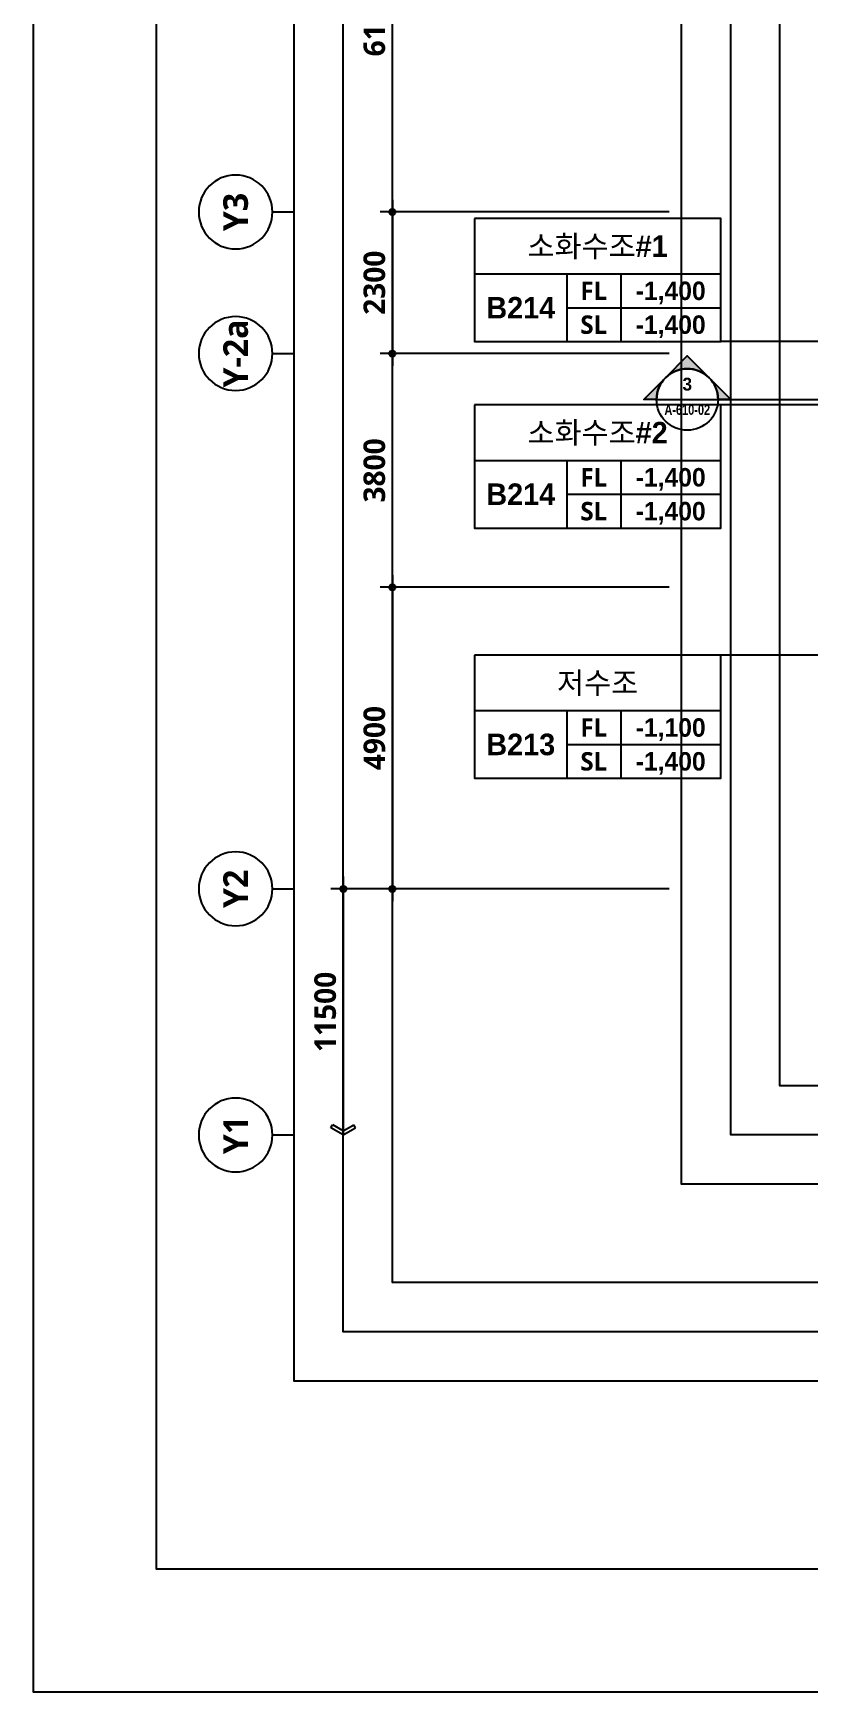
# Model space of a CAD drawing. Header units: millimetres. Extents: x 0 to 168000, y 0 to 59400.
# Drawn here: x 0 to 12610, y 0 to 26956 of the extents above; entities that cross this region are included whole.
import ezdxf
from ezdxf.enums import TextEntityAlignment as Align

# ---------------------------------------------------------------- set-up
doc = ezdxf.new("R2010")
doc.units = ezdxf.units.MM
doc.header["$LTSCALE"] = 100
doc.linetypes.add('CEN', pattern=[62, 60, -1, 0, -1])
doc.layers.get('Defpoints').update_dxf_attribs({"color": 153})
for name, color, linetype in [('A-ANNO-GRA1', 7, 'Continuous'), ('A-ANNO-TEXT1', 7, 'Continuous'), ('A-ANNO-TEXT2', 3, 'Continuous'), ('A-ST-AXIS-BUB', 7, 'Continuous'), ('A-ST-AXIS-DIM', 7, 'Continuous'), ('AA-MKXS', 3, 'Continuous'), ('AA-MKXX', 3, 'Continuous')]:
    doc.layers.add(name, color=color, linetype=linetype)
doc.layers.add('G(그리드1)', color=185, linetype='Continuous', plot=False)
doc.layers.add('G(그리드2)', color=235, linetype='Continuous', plot=False)
doc.styles.add('2020음성 1차', font='나눔고딕Bold.ttf')
doc.styles.add('SAMOO', font='romans.shx', dxfattribs={"bigfont": 'whgtxt.shx'})
doc.styles.add('SH_나눔', font='')
doc.styles.add('SH_진천_나눔', font='')
doc.styles.get('SH_나눔').set_extended_font_data('NanumGothic', bold=True)
doc.styles.get('SH_진천_나눔').set_extended_font_data('NanumGothic', bold=True)
doc.dimstyles.new('SHP 100', dxfattribs={"dimscale": 100, "dimtxt": 3.5, "dimasz": 1, "dimexe": 2, "dimexo": 2, "dimgap": 1, "dimtad": 1, "dimdec": 0, "dimzin": 0, "dimdsep": 46, "dimtxsty": 'SH_진천_나눔', "dimblk": 'DIMDOT', "dimcen": 0.09, "dimclrd": 256, "dimclre": 256, "dimclrt": 3, "dimadec": 0, "dimazin": 1, "dimtfac": 1, "dimtdec": 0, "dimtix": 1, "dimtmove": 2, "dimatfit": 0, "dimldrblk": 'DIMDOT', "dimfxl": 1, "dimtolj": 1, "dimtzin": 0, "dimlwd": -1, "dimlwe": -1, "dimarcsym": 0})

# ---------------------------------------------------------------- blocks, each defined once
blk = doc.blocks.new('DIMDOT')
at = {"color": 0}
blk.add_line((-2, 0), (2, 0), dxfattribs=at)
for radius in [0.5, 0.25]:
    blk.add_circle((0, 0), radius, dxfattribs=at)
blk = doc.blocks.new('*D6129')
at = {"layer": 'A-ST-AXIS-DIM'}
for p, q in [((10341, 47350), (4841, 47350)), ((5041, 13150), (5041, 47250)), ((10341, 13050), (4841, 13050))]:
    blk.add_line(p, q, dxfattribs=at)
at = {"layer": 'Defpoints', "color": 0}
for p in [(5041, 47350), (10541, 47350), (10541, 13050)]:
    blk.add_point(p, dxfattribs=at)
at = {"layer": 'A-ST-AXIS-DIM', "linetype": 'ByBlock', "xscale": 100, "yscale": 100, "zscale": 100}
for p, rotation in [((5041, 47350), 90), ((5041, 13050), 270)]:
    blk.add_blockref('DIMDOT', p, dxfattribs=dict(at, rotation=rotation))
at = {"layer": 'A-ST-AXIS-DIM', "color": 3, "insert": (4748, 30200), "char_height": 350, "attachment_point": 5, "rotation": 90, "style": 'SH_진천_나눔'}
blk.add_mtext('\\A1;34300', dxfattribs=at)
blk = doc.blocks.new('A-ST-AXIS-BUB-1')
at = {"layer": 'A-ST-AXIS-BUB'}
blk.add_line((0, 350), (0, 0), dxfattribs=at)
blk.add_circle((0, 950), 600, dxfattribs=at)
blk = doc.blocks.new('arrow1')
at = {"color": 0}
for p, q in [((0, 0), (0.286, 0.501)), ((0, 0), (0.286, -0.501)), ((0.165, 0), (0.41, 0.429)), ((0.165, 0), (0.41, -0.429)), ((0.286, 0.501), (0.41, 0.43)), ((0.286, -0.501), (0.41, -0.43))]:
    blk.add_line(p, q, dxfattribs=at)
blk = doc.blocks.new('*D6138')
at = {"layer": 'A-ST-AXIS-DIM'}
for p, q in [((10341, 30150), (5641, 30150)), ((5841, 24150), (5841, 30050)), ((10341, 24050), (5641, 24050))]:
    blk.add_line(p, q, dxfattribs=at)
at = {"layer": 'Defpoints', "color": 0}
for p in [(5841, 30150), (10541, 30150), (10541, 24050)]:
    blk.add_point(p, dxfattribs=at)
at = {"layer": 'A-ST-AXIS-DIM', "linetype": 'ByBlock', "xscale": 100, "yscale": 100, "zscale": 100}
for p, rotation in [((5841, 30150), 90), ((5841, 24050), 270)]:
    blk.add_blockref('DIMDOT', p, dxfattribs=dict(at, rotation=rotation))
at = {"layer": 'A-ST-AXIS-DIM', "color": 3, "insert": (5548, 27100), "char_height": 350, "attachment_point": 5, "rotation": 90, "style": 'SH_진천_나눔'}
blk.add_mtext('\\A1;6100', dxfattribs=at)
blk = doc.blocks.new('*D6139')
at = {"layer": 'A-ST-AXIS-DIM'}
for p, q in [((10341, 24050), (5641, 24050)), ((5841, 23950), (5841, 21850)), ((10341, 21750), (5641, 21750))]:
    blk.add_line(p, q, dxfattribs=at)
at = {"layer": 'Defpoints', "color": 0}
for p in [(10541, 24050), (5841, 21750), (10541, 21750)]:
    blk.add_point(p, dxfattribs=at)
at = {"layer": 'A-ST-AXIS-DIM', "linetype": 'ByBlock', "xscale": 100, "yscale": 100, "zscale": 100}
for p, rotation in [((5841, 24050), 90), ((5841, 21750), 270)]:
    blk.add_blockref('DIMDOT', p, dxfattribs=dict(at, rotation=rotation))
at = {"layer": 'A-ST-AXIS-DIM', "color": 3, "insert": (5548, 22900), "char_height": 350, "attachment_point": 5, "rotation": 90, "style": 'SH_진천_나눔'}
blk.add_mtext('\\A1;2300', dxfattribs=at)
blk = doc.blocks.new('*D6140')
at = {"layer": 'A-ST-AXIS-DIM'}
for p, q in [((10341, 21750), (5641, 21750)), ((5841, 18050), (5841, 21650)), ((10341, 17950), (5641, 17950))]:
    blk.add_line(p, q, dxfattribs=at)
at = {"layer": 'Defpoints', "color": 0}
for p in [(5841, 21750), (10541, 21750), (10541, 17950)]:
    blk.add_point(p, dxfattribs=at)
at = {"layer": 'A-ST-AXIS-DIM', "linetype": 'ByBlock', "xscale": 100, "yscale": 100, "zscale": 100}
for p, rotation in [((5841, 21750), 90), ((5841, 17950), 270)]:
    blk.add_blockref('DIMDOT', p, dxfattribs=dict(at, rotation=rotation))
at = {"layer": 'A-ST-AXIS-DIM', "color": 3, "insert": (5548, 19850), "char_height": 350, "attachment_point": 5, "rotation": 90, "style": 'SH_진천_나눔'}
blk.add_mtext('\\A1;3800', dxfattribs=at)
blk = doc.blocks.new('*D6141')
at = {"layer": 'A-ST-AXIS-DIM'}
for p, q in [((10341, 17950), (5641, 17950)), ((5841, 17850), (5841, 13150)), ((10341, 13050), (5641, 13050))]:
    blk.add_line(p, q, dxfattribs=at)
at = {"layer": 'Defpoints', "color": 0}
for p in [(10541, 17950), (5841, 13050), (10541, 13050)]:
    blk.add_point(p, dxfattribs=at)
at = {"layer": 'A-ST-AXIS-DIM', "linetype": 'ByBlock', "xscale": 100, "yscale": 100, "zscale": 100}
for p, rotation in [((5841, 17950), 90), ((5841, 13050), 270)]:
    blk.add_blockref('DIMDOT', p, dxfattribs=dict(at, rotation=rotation))
at = {"layer": 'A-ST-AXIS-DIM', "color": 3, "insert": (5548, 15500), "char_height": 350, "attachment_point": 5, "rotation": 90, "style": 'SH_진천_나눔'}
blk.add_mtext('\\A1;4900', dxfattribs=at)
blk = doc.blocks.new('G$C9D92D8A7')
at = {"layer": 'A-ANNO-GRA1'}
for p, q in [((0, 11), (40, 11)), ((15, 11), (15, 0)), ((23.75, 11), (23.75, 0)), ((15, 5.5), (40, 5.5))]:
    blk.add_line(p, q, dxfattribs=at)
blk.add_lwpolyline([(0, 20), (0, 0), (40, 0), (40, 20)], close=True, dxfattribs=at)
at = {"style": '2020음성 1차'}
for tag, height, p in [('실명', 3.5, (20, 15.5)), ('마감레벨', 3, (31.875, 8.25)), ('실번호', 3.5, (7.5, 5.5)), ('구조레벨', 3, (31.875, 2.75))]:
    blk.add_attdef(tag, text='', height=height, dxfattribs=at).set_placement(p, align=Align.MIDDLE_CENTER)
at = {"layer": 'A-ANNO-TEXT1', "style": 'SH_나눔'}
for s, p in [('FL', (19.375, 8.25)), ('SL', (19.375, 2.75))]:
    blk.add_text(s, height=3, dxfattribs=at).set_placement(p, align=Align.MIDDLE)
blk = doc.blocks.new('*U8613')
at = {"layer": 'AA-MKXX'}
blk.add_hatch(color=256, dxfattribs=at).paths.add_polyline_path([(37772, 600), (37562, 0), (37772, 0)])
at = {"layer": 'AA-MKXX', "linetype": 'CEN', "ltscale": 60}
blk.add_line((900, 0), (37772, 0), dxfattribs=at)
at = {"layer": 'AA-MKXX'}
blk.add_lwpolyline([(37772, 0), (37772, 600), (37562, 0)], close=True, dxfattribs=at)
blk = doc.blocks.new('*U4906')
at = {"layer": 'AA-MKXS'}
blk.add_hatch(color=3, dxfattribs=at).paths.add_polyline_path([(0, 8.49), (-4.24, 4.24, -0.414214), (4.24, 4.24)])
h = blk.add_hatch(color=3, dxfattribs=at)
h.paths.add_polyline_path([(-8.49, 0), (-6, 0, -0.198912), (-4.24, 4.24)])
h.paths.add_polyline_path([(6, 0), (8.49, 0), (4.24, 4.24, -0.198912)])
at = {"layer": 'AA-MKXS', "color": 3, "linetype": 'Continuous', "ltscale": 5}
blk.add_line((-6, 0), (6, 0), dxfattribs=at)
at = {"layer": 'AA-MKXS', "color": 3}
for points in [[(4.24, 4.24, 0.414214), (-4.24, 4.24), (0, 8.49)], [(-4.24, 4.24, 0.198912), (-6, 0), (-8.49, 0)], [(8.49, 0), (6, 0, 0.198912), (4.24, 4.24)]]:
    blk.add_lwpolyline(points, format="xyb", close=True, dxfattribs=at)
at = {"layer": 'AA-MKXS', "color": 3, "linetype": 'Continuous', "ltscale": 5}
blk.add_circle((0, 0), 6, dxfattribs=at)
at = {"layer": 'AA-MKXS', "style": 'SAMOO', "width": 0.85}
blk.add_attdef('ViewNUM', text='', height=2.5, dxfattribs=at).set_placement((0, 1), align=Align.BOTTOM_CENTER)
blk.add_attdef('SheetNUM', text='', height=2.5, dxfattribs=at).set_placement((0, -1), align=Align.TOP_CENTER)

msp = doc.modelspace()

# ---------------------------------------------------------------- linework, layer by layer
for points in [[(15243.2, 21944.2), (11176.9, 21944.2)], [(17450.2, 20913.3), (11176.9, 20913.3)], [(15543.4, 16847.1), (11176.9, 16847.1)]]:
    msp.add_lwpolyline(points)
at = {"layer": 'A-ST-AXIS-DIM'}
msp.add_line((5041, 13050), (5041, 9050), dxfattribs=at)
at = {"layer": 'Defpoints'}
for points in [[(84000, 0), (84000, 59400), (0, 59400), (0, 0)], [(73000, 2000), (73000, 57400), (2000, 57400), (2000, 2000)]]:
    msp.add_lwpolyline(points, close=True, dxfattribs=at)
at = {"layer": 'G(그리드1)'}
for points in [[(4241, 53550), (37376.9, 53550), (37376.9, 5050), (4241, 5050)], [(5041, 52750), (36576.9, 52750), (36576.9, 5850), (5041, 5850)], [(5841, 51950), (35776.9, 51950), (35776.9, 6650), (5841, 6650)], [(10541, 50350), (32876.9, 50350), (32876.9, 8250), (10541, 8250)]]:
    msp.add_lwpolyline(points, close=True, dxfattribs=at)
at = {"layer": 'G(그리드2)'}
for points in [[(11341, 49550), (32076.9, 49550), (32076.9, 9050), (11341, 9050)], [(12141, 48750), (31276.9, 48750), (31276.9, 9850), (12141, 9850)]]:
    msp.add_lwpolyline(points, close=True, dxfattribs=at)

# ---------------------------------------------------------------- block references
ref = msp.add_blockref('*U4906', (10633.9, 21002.9), dxfattribs=dict(xscale=83.33333333333334, yscale=83.33333333333334, zscale=83.33333333333334))
ref.add_attrib('SheetNUM', 'A-610-02', dxfattribs={"layer": 'AA-MKXS', "height": 166.67, "style": '2020음성 1차', "width": 0.8}).set_placement((10633.9, 20919.6, -103000), align=Align.TOP_CENTER)
ref.add_attrib('ViewNUM', '3', dxfattribs={"layer": 'AA-MKXS', "height": 208.3, "style": '2020음성 1차'}).set_placement((10633.9, 21086.2, -103000), align=Align.BOTTOM_CENTER)
at = {"xscale": 0.5555555555555556, "yscale": 0.5555555555555556, "zscale": 0.5555555555555556}
msp.add_blockref('*U8613', (10633.9, 21002.9), dxfattribs=at)
at = {"layer": 'A-ANNO-TEXT1'}
ref = msp.add_blockref('G$C9D92D8A7', (7176.9, 21944.2), dxfattribs=dict(at, xscale=100, yscale=100, zscale=100))
ref.add_attrib('실명', '소화수조#1', dxfattribs={"layer": 'A-ANNO-TEXT2', "height": 350, "style": '2020음성 1차'}).set_placement((9176.9, 23494.2, 274666.7), align=Align.MIDDLE_CENTER)
ref.add_attrib('실번호', 'B214', dxfattribs={"layer": 'A-ANNO-TEXT2', "height": 350, "style": '2020음성 1차'}).set_placement((7926.9, 22494.2, 274666.7), align=Align.MIDDLE_CENTER)
ref.add_attrib('마감레벨', '-1,400', dxfattribs={"height": 300, "style": '2020음성 1차'}).set_placement((10364.4, 22769.2, 274666.7), align=Align.MIDDLE_CENTER)
ref.add_attrib('구조레벨', '-1,400', dxfattribs={"height": 300, "style": '2020음성 1차'}).set_placement((10364.4, 22219.2, 274666.7), align=Align.MIDDLE_CENTER)
ref = msp.add_blockref('G$C9D92D8A7', (7176.9, 18913.3), dxfattribs=dict(at, xscale=100, yscale=100, zscale=100))
ref.add_attrib('실명', '소화수조#2', dxfattribs={"layer": 'A-ANNO-TEXT2', "height": 350, "style": '2020음성 1차'}).set_placement((9176.9, 20463.3, 274666.7), align=Align.MIDDLE_CENTER)
ref.add_attrib('실번호', 'B214', dxfattribs={"layer": 'A-ANNO-TEXT2', "height": 350, "style": '2020음성 1차'}).set_placement((7926.9, 19463.3, 274666.7), align=Align.MIDDLE_CENTER)
ref.add_attrib('마감레벨', '-1,400', dxfattribs={"height": 300, "style": '2020음성 1차'}).set_placement((10364.4, 19738.3, 274666.7), align=Align.MIDDLE_CENTER)
ref.add_attrib('구조레벨', '-1,400', dxfattribs={"height": 300, "style": '2020음성 1차'}).set_placement((10364.4, 19188.3, 274666.7), align=Align.MIDDLE_CENTER)
ref = msp.add_blockref('G$C9D92D8A7', (7176.9, 14847.1), dxfattribs=dict(at, xscale=100, yscale=100, zscale=100))
ref.add_attrib('실명', '저수조', dxfattribs={"layer": 'A-ANNO-TEXT2', "height": 350, "style": '2020음성 1차'}).set_placement((9176.9, 16397.1, 274666.7), align=Align.MIDDLE_CENTER)
ref.add_attrib('실번호', 'B213', dxfattribs={"layer": 'A-ANNO-TEXT2', "height": 350, "style": '2020음성 1차'}).set_placement((7926.9, 15397.1, 274666.7), align=Align.MIDDLE_CENTER)
ref.add_attrib('마감레벨', '-1,100', dxfattribs={"height": 300, "style": '2020음성 1차'}).set_placement((10364.4, 15672.1, 274666.7), align=Align.MIDDLE_CENTER)
ref.add_attrib('구조레벨', '-1,400', dxfattribs={"height": 300, "style": '2020음성 1차'}).set_placement((10364.4, 15122.1, 274666.7), align=Align.MIDDLE_CENTER)
at = {"layer": 'A-ST-AXIS-BUB', "xscale": -1}
for p, rotation in [((4241, 24050), 89.99999999999991), ((4241, 21750), 89.9999999999999), ((4241, 13050), 89.9999999999999), ((4241, 9050), 89.99999999999991)]:
    msp.add_blockref('A-ST-AXIS-BUB-1', p, dxfattribs=dict(at, rotation=rotation))
at = {"layer": 'A-ST-AXIS-DIM', "xscale": -400, "yscale": 400, "zscale": 400, "rotation": 269.9999999999866}
msp.add_blockref('arrow1', (5041, 9050), dxfattribs=at)

# ---------------------------------------------------------------- texts
at = {"layer": 'A-ANNO-TEXT1', "style": 'SH_진천_나눔'}
for s, p in [('Y3', (3291, 24050)), ('Y-2a', (3291, 21750)), ('Y2', (3291, 13050)), ('Y1', (3291, 9050))]:
    msp.add_text(s, height=400, rotation=90, dxfattribs=at).set_placement(p, align=Align.MIDDLE_CENTER)
at = {"layer": 'A-ST-AXIS-DIM', "color": 3, "insert": (4749.1, 11050), "char_height": 350, "attachment_point": 5, "rotation": 90, "style": 'SH_진천_나눔'}
msp.add_mtext('\\A1;11500', dxfattribs=at)

# ---------------------------------------------------------------- dimensions: what is measured, and where the dimension line sits
at = {"layer": 'A-ST-AXIS-DIM'}
for base, p1, p2, angle, picture, middle in [((5041, 47350), (10541, 13050), (10541, 47350), 90, '*D6129', (4747.8, 30200)), ((5841, 30150), (10541, 24050), (10541, 30150), 90, '*D6138', (5547.8, 27100)), ((5841, 21750), (10541, 24050), (10541, 21750), 270, '*D6139', (5547.8, 22900)), ((5841, 21750), (10541, 17950), (10541, 21750), 90, '*D6140', (5547.8, 19850)), ((5841, 13050), (10541, 17950), (10541, 13050), 270, '*D6141', (5547.8, 15500))]:
    dim = msp.add_linear_dim(base=base, p1=p1, p2=p2, angle=angle, dimstyle='SHP 100', dxfattribs=at)
    dim.commit()
    dim.dimension.update_dxf_attribs({"geometry": picture, "text_midpoint": middle})

doc.saveas('drawing.dxf')
